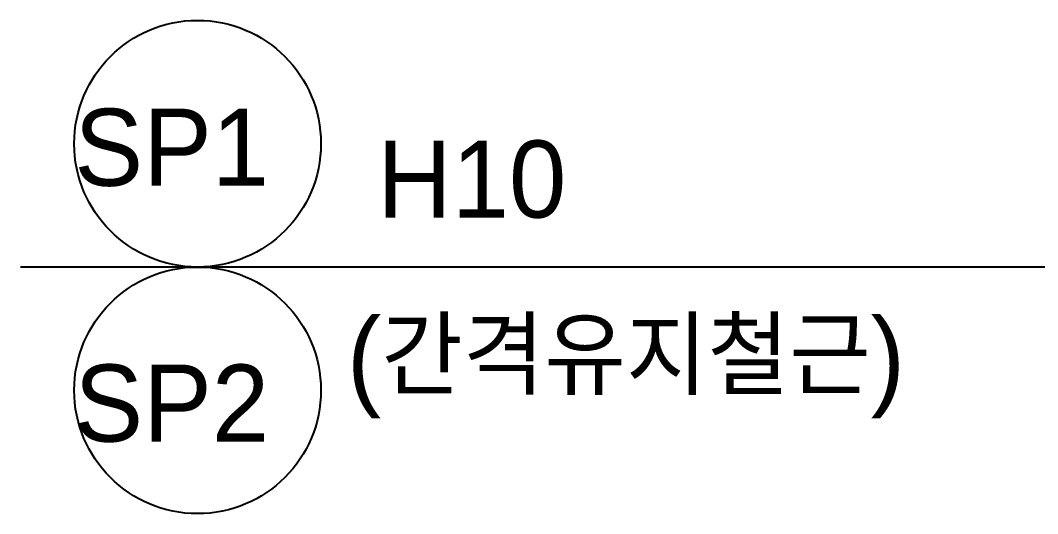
# Model space of a CAD drawing. Header units: millimetres. Extents: x -133 to 138, y -120 to 4.
# Drawn here: x -133.07 to -100.08, y -58.44 to -42.44 of the extents above; entities that cross this region are included whole.
import ezdxf

# ---------------------------------------------------------------- set-up
doc = ezdxf.new("R2010")
doc.units = ezdxf.units.MM
doc.header["$LTSCALE"] = 500
doc.header["$MEASUREMENT"] = 0
doc.styles.add('GHS', font='djdg.shx', dxfattribs={"bigfont": 'ghs.shx'})

msp = doc.modelspace()

# ---------------------------------------------------------------- linework, layer by layer
at = {"color": 1}
msp.add_line((-39.728, -50.444), (-133.068, -50.444), dxfattribs=at)
for centre in [(-127.321, -46.444), (-127.321, -54.444)]:
    msp.add_circle(centre, 4, dxfattribs=at)

# ---------------------------------------------------------------- texts
at = {"color": 7, "style": 'GHS'}
for s, p in [('SP1', (-131.319, -47.81)), ('H10', (-121.497, -48.842)), ('SP2', (-131.319, -56.108))]:
    msp.add_text(s, height=2.5, dxfattribs=at).set_placement(p)
at = {"color": 0, "style": 'GHS'}
msp.add_text('(간격유지철근)', height=2.5, dxfattribs=at).set_placement((-122.479, -54.602))

doc.saveas('drawing.dxf')
